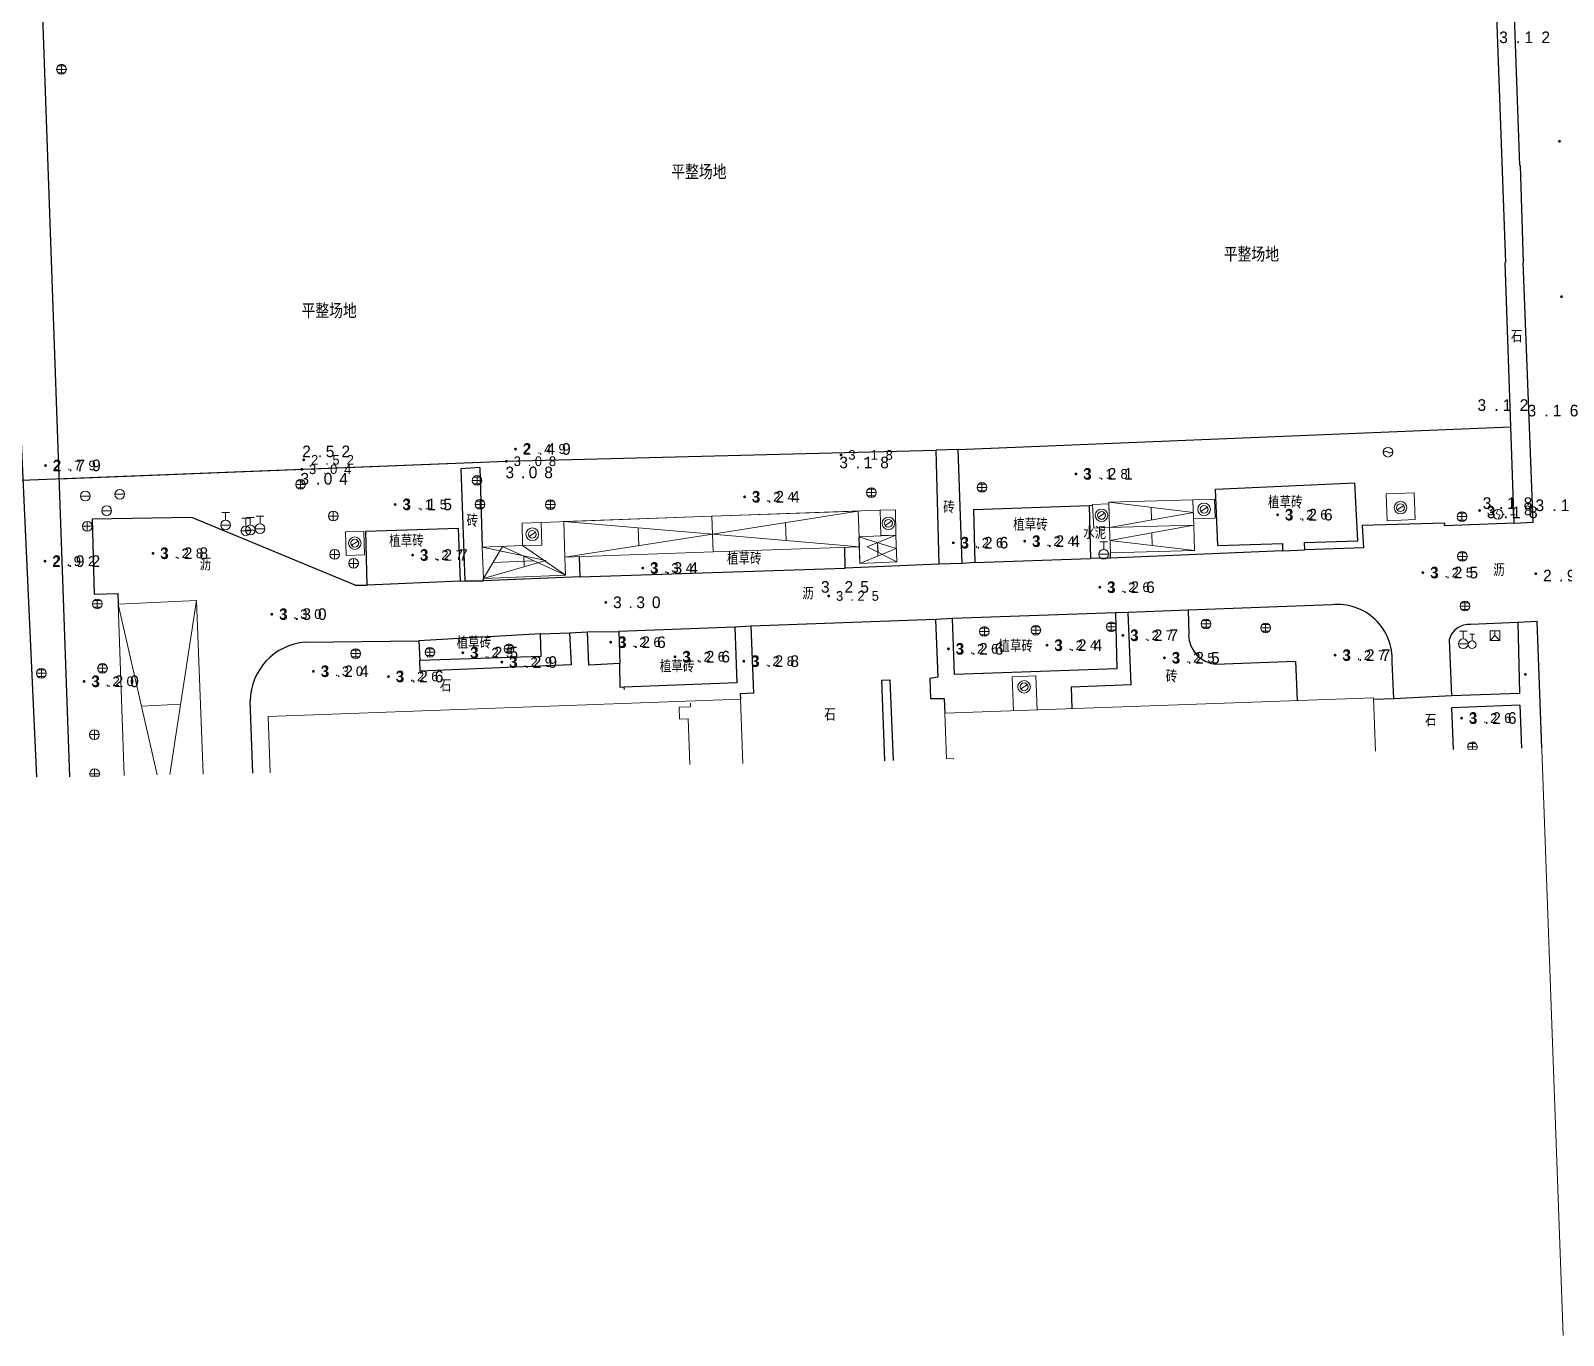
# Model space of a CAD drawing. Header units: metres. Extents: x 342272 to 345188, y 671156 to 672490.
# Drawn here: x 342842.4 to 343000.5, y 671412.6 to 671547.2 of the extents above; entities that cross this region are included whole.
import ezdxf
from ezdxf.enums import TextEntityAlignment as Align

# ---------------------------------------------------------------- set-up
doc = ezdxf.new("R2010")
doc.units = ezdxf.units.M
doc.header["$LTSCALE"] = 0.5
doc.header["$MEASUREMENT"] = 0
doc.layers.add('00-地形', color=251, linetype='Continuous')
doc.layers.add('00-现状标高', color=2, linetype='Continuous', lineweight=0, plot=False)
for name, color, linetype, lineweight in [('公共设施纪念物', 8, 'Continuous', 0), ('地貌土质', 30, 'Continuous', 0), ('普通房屋', 8, 'Continuous', 0), ('通讯及其他管线设施', 252, 'Continuous', 0)]:
    doc.layers.add(name, color=color, linetype=linetype, lineweight=lineweight)
doc.styles.add('正等线体2.0', font='MCS_Chinese1.shx', dxfattribs={"height": 2, "bigfont": 'MCS_Chinese1big.shx'})
doc.styles.add('正等线体2.4', font='MCS_Chinese1.shx', dxfattribs={"height": 2.4, "bigfont": 'MCS_Chinese1big.shx'})
doc.styles.add('细等线体2.5', font='MCS_Chinese1.shx', dxfattribs={"height": 2.5, "bigfont": 'MCS_Chinese1big.shx'})
doc.styles.add('细等线体3.0', font='MCS_Chinese1.shx', dxfattribs={"height": 3, "bigfont": 'MCS_Chinese1big.shx'})

# ---------------------------------------------------------------- blocks, each defined once
blk = doc.blocks.new('174200_1')
at = {"layer": '通讯及其他管线设施', "linetype": 'Continuous', "lineweight": 0}
for p, q in [((-1, 0), (1, 0)), ((0, 1), (0, -1))]:
    blk.add_line(p, q, dxfattribs=at)
blk.add_circle((0, 0), 1, dxfattribs=at)
blk = doc.blocks.new('174201_1')
at = {"layer": '通讯及其他管线设施', "linetype": 'Continuous', "lineweight": 0}
for p, q in [((-1, 0), (1, 0)), ((-0.7, 0.7), (0.7, 0.7)), ((0, -1), (0, 1)), ((-0.7, -0.7), (0.7, -0.7))]:
    blk.add_line(p, q, dxfattribs=at)
blk.add_circle((0, 0), 1, dxfattribs=at)
blk = doc.blocks.new('174100_1')
at = {"layer": '通讯及其他管线设施', "linetype": 'Continuous', "lineweight": 0}
blk.add_line((-1, 0), (1, 0), dxfattribs=at)
blk.add_circle((0, 0), 1, dxfattribs=at)
blk = doc.blocks.new('175200_1')
at = {"layer": '通讯及其他管线设施', "linetype": 'Continuous', "lineweight": 0}
for p, q in [((-1, 0), (1, 0)), ((-0.8, 2.6), (0.8, 2.6)), ((0, 1), (0, 2.6))]:
    blk.add_line(p, q, dxfattribs=at)
blk.add_circle((0, 0), 1, dxfattribs=at)
blk = doc.blocks.new('174700_1')
at = {"layer": '通讯及其他管线设施', "linetype": 'Continuous', "lineweight": 0}
for p, q in [((0, 1), (-0.38, 0.18)), ((-0.38, 0.18), (0.38, -0.18)), ((0, -1), (0.38, -0.18))]:
    blk.add_line(p, q, dxfattribs=at)
blk.add_circle((0, 0), 1, dxfattribs=at)
blk = doc.blocks.new('174602_1')
at = {"layer": '通讯及其他管线设施', "linetype": 'Continuous', "lineweight": 0}
for p, q in [((-1, 1), (-1, -1)), ((1, 1), (-1, 1)), ((-1, -1), (0, 0)), ((0, 0), (0, 1)), ((0, 0), (1, -1)), ((1, -1), (1, 1)), ((-1, -1), (1, -1))]:
    blk.add_line(p, q, dxfattribs=at)
blk = doc.blocks.new('213400_3')
at = {"layer": '00-现状标高', "linetype": 'Continuous', "lineweight": 0}
h = blk.add_hatch(color=256, dxfattribs=at)
edge = h.paths.add_edge_path()
edge.add_arc((0, 0), 0.3, 0, 360)
blk = doc.blocks.new('175300_1')
at = {"layer": '通讯及其他管线设施', "linetype": 'Continuous', "lineweight": 0}
for p, q in [((-0.5, 2.2), (0.5, 2.2)), ((0, 0.8), (0, 2.2))]:
    blk.add_line(p, q, dxfattribs=at)
blk.add_circle((0, 0), 0.8, dxfattribs=at)
blk = doc.blocks.new('174400_1')
at = {"layer": '通讯及其他管线设施', "linetype": 'Continuous', "lineweight": 0}
blk.add_circle((0, 0), 1, dxfattribs=at)
for centre, start, end in [((-0.43, -0.55), 52.0967, 144.3058), ((0.43, 0.55), 232.0967, 324.3058)]:
    blk.add_arc(centre, 0.694, start, end, dxfattribs=at)
blk = doc.blocks.new('213400_5')
at = {"layer": '地貌土质', "linetype": 'Continuous', "lineweight": 0}
h = blk.add_hatch(color=30, dxfattribs=at)
edge = h.paths.add_edge_path()
edge.add_arc((0, 0), 0.3, 0, 360)

msp = doc.modelspace()

# ---------------------------------------------------------------- linework, layer by layer
at = {"layer": '00-地形', "lineweight": -3}
for p, q in [((342995.98, 671533.32), (342994.28, 671581.5)), ((342843.23, 671559.98), (342846.42, 671470.28)), ((342993.16, 671559.7), (342994.49, 671523.32)), ((342996.01, 671533.34), (342996.31, 671523.32)), ((342840.56, 671523.6), (342843, 671470.22)), ((342995.41, 671496.43), (342994.47, 671523.32)), ((342997.37, 671496.52), (342996.31, 671523.32)), ((342938.07, 671504.04), (342995.06, 671506.37)), ((342891.47, 671502.82), (342935.75, 671503.96)), ((342938.07, 671504.04), (342935.75, 671503.96)), ((342935.75, 671503.96), (342936.06, 671492.19)), ((342938.47, 671492.27), (342938.07, 671504.04)), ((342840.57, 671500.82), (342891.47, 671502.82)), ((342845.33, 671501.01), (342891.47, 671502.82)), ((342888.74, 671502.16), (342886.76, 671502.04)), ((342886.76, 671502.04), (342887.19, 671490.47)), ((342888.74, 671502.16), (342888.97, 671493.95)), ((342964.58, 671499.94), (342978.98, 671500.6)), ((342964.85, 671494.14), (342964.58, 671499.94)), ((342979.26, 671494.62), (342978.98, 671500.6)), ((342939.63, 671497.83), (342951.58, 671498.26)), ((342939.63, 671497.83), (342939.78, 671492.38)), ((342951.58, 671498.26), (342951.91, 671498.28)), ((342951.58, 671498.26), (342951.7, 671492.79)), ((342859.02, 671497.01), (342848.77, 671496.84)), ((342848.77, 671496.84), (342848.96, 671489.1)), ((342875.89, 671490.04), (342859.02, 671497.01)), ((342876.99, 671495.6), (342886.49, 671495.92)), ((342886.49, 671495.92), (342886.7, 671490.45)), ((342988.26, 671496.45), (342979.73, 671496.2)), ((342979.73, 671496.2), (342979.84, 671493.88)), ((342988.22, 671496.17), (342988.26, 671496.45)), ((342995.41, 671496.43), (342988.22, 671496.17)), ((342995.41, 671496.43), (342997.37, 671496.52)), ((342877.1, 671490.04), (342876.99, 671495.6)), ((342964.85, 671494.14), (342971.5, 671494.35)), ((342971.5, 671494.35), (342971.5, 671493.59)), ((342973.78, 671494.45), (342979.26, 671494.62)), ((342973.81, 671493.67), (342973.78, 671494.45)), ((342899.09, 671490.89), (342899.02, 671492.98)), ((342926.39, 671491.78), (342926.38, 671493.94)), ((342939.78, 671492.38), (342951.7, 671492.79)), ((342953.77, 671492.84), (342951.7, 671492.79)), ((342953.77, 671492.84), (342953.75, 671493.36)), ((342971.5, 671493.59), (342953.77, 671492.84)), ((342971.5, 671493.59), (342973.81, 671493.67)), ((342979.84, 671493.88), (342973.81, 671493.67)), ((342899.09, 671490.89), (342926.39, 671491.78)), ((342936.06, 671492.19), (342926.39, 671491.78)), ((342938.47, 671492.27), (342936.06, 671492.19)), ((342939.78, 671492.38), (342938.47, 671492.27)), ((342875.89, 671490.04), (342877.1, 671490.04)), ((342886.7, 671490.45), (342877.1, 671490.04)), ((342886.7, 671490.45), (342887.19, 671490.47)), ((342887.19, 671490.47), (342889.09, 671490.49)), ((342899.09, 671490.89), (342889.09, 671490.49)), ((342889.09, 671490.49), (342889.11, 671490.72)), ((342848.96, 671489.1), (342851.41, 671489.17)), ((342851.41, 671489.17), (342851.44, 671488.07)), ((342976.6, 671488.02), (342961.76, 671487.46)), ((342935.72, 671486.5), (342916.7, 671485.82)), ((342937.47, 671486.59), (342935.72, 671486.5)), ((342935.72, 671486.5), (342935.96, 671480.53)), ((342954.29, 671487.18), (342937.47, 671486.59)), ((342937.67, 671480.82), (342937.47, 671486.59)), ((342955.6, 671487.22), (342954.29, 671487.18)), ((342954.29, 671487.18), (342954.43, 671481.41)), ((342961.76, 671487.46), (342955.6, 671487.22)), ((342955.89, 671479.75), (342955.6, 671487.22)), ((342961.76, 671487.46), (342961.83, 671484.9)), ((342894.97, 671485.02), (342882.44, 671484.31)), ((342894.97, 671485.02), (342897.99, 671485.13)), ((342895.05, 671482.72), (342894.97, 671485.02)), ((342897.99, 671485.13), (342899.85, 671485.22)), ((342897.99, 671485.13), (342898.15, 671481.82)), ((342899.85, 671485.22), (342903.05, 671485.25)), ((342899.97, 671481.77), (342899.85, 671485.22)), ((342915.03, 671485.72), (342903.05, 671485.25)), ((342903.05, 671485.25), (342903.17, 671481.95)), ((342916.7, 671485.82), (342915.03, 671485.72)), ((342915.03, 671485.72), (342915.25, 671479.97)), ((342916.98, 671478.89), (342916.7, 671485.82)), ((342995.76, 671486.17), (342990.92, 671485.97)), ((342997.78, 671486.28), (342995.76, 671486.17)), ((342995.76, 671486.17), (342995.95, 671478.87)), ((342998.25, 671473.25), (342997.78, 671486.28)), ((342870.72, 671484.16), (342882.44, 671484.31)), ((342882.44, 671484.31), (342882.54, 671482.29)), ((342988.7, 671484.4), (342988.93, 671478.61)), ((342882.54, 671482.29), (342895.05, 671482.72)), ((342882.59, 671481.15), (342882.54, 671482.29)), ((342898.15, 671481.82), (342882.59, 671481.15)), ((342903.17, 671481.95), (342899.97, 671481.77)), ((342903.19, 671479.49), (342903.17, 671481.95)), ((342964.61, 671481.89), (342972.86, 671482.18)), ((342972.86, 671482.18), (342973.01, 671478.15)), ((342982.98, 671478.31), (342982.8, 671482.11)), ((342930.19, 671480.23), (342931.02, 671480.26)), ((342930.51, 671471.93), (342930.19, 671480.23)), ((342931.02, 671480.26), (342931.34, 671471.94)), ((342935.96, 671480.53), (342935.14, 671480.4)), ((342935.14, 671480.4), (342935.21, 671478.33)), ((342954.43, 671481.41), (342937.67, 671480.82)), ((342903.59, 671479.51), (342903.19, 671479.49)), ((342915.25, 671479.97), (342903.59, 671479.51)), ((342903.59, 671479.51), (342903.6, 671479.27)), ((342916.98, 671478.89), (342915.58, 671478.82)), ((342915.58, 671478.82), (342915.6, 671478.26)), ((342955.89, 671479.75), (342949.7, 671479.51)), ((342949.7, 671479.51), (342949.78, 671477.3)), ((342988.93, 671478.61), (342982.98, 671478.31)), ((342995.95, 671478.87), (342988.93, 671478.61)), ((342865.33, 671470.65), (342865.06, 671478.11)), ((342935.21, 671478.33), (342936.62, 671478.34)), ((342936.62, 671478.34), (342936.67, 671476.82)), ((342982.98, 671478.31), (342980.89, 671478.24)), ((342995.98, 671477.66), (342988.98, 671477.39)), ((342989.14, 671473.07), (342988.98, 671477.39)), ((342995.98, 671477.66), (342996.16, 671473.21))]:
    msp.add_line(p, q, dxfattribs=at)
at = {"layer": '00-地形', "linetype": 'Continuous', "lineweight": 13, "flags": 128}
for points in [[(342997.77, 671486.28), (342995.76, 671486.17)], [(343000.46, 671412.64), (342997.77, 671486.28)]]:
    msp.add_lwpolyline(points, dxfattribs=at)
at = {"layer": '00-地形', "lineweight": -3}
for centre, radius, start, end in [((342977.17, 671482.41), 5.64, 356.9866, 95.8902), ((342964.92, 671484.97), 3.1, 181.3584, 264.2624), ((342990.7, 671483.93), 2.05, 83.7875, 166.8111), ((342871.21, 671478.02), 6.16, 94.5719, 179.2199)]:
    msp.add_arc(centre, radius, start, end, dxfattribs=at)
at = {"layer": '公共设施纪念物', "lineweight": 0}
for p, q in [((342912.67, 671497.14), (342930.03, 671497.78)), ((342927.75, 671497.67), (342912.73, 671495.3)), ((342930.03, 671497.78), (342930.07, 671495.16)), ((342953.59, 671498.59), (342962.31, 671497.54)), ((342953.67, 671495.97), (342962.31, 671497.54)), ((342957.95, 671498.07), (342957.99, 671496.76)), ((342895.04, 671496.49), (342912.67, 671497.14)), ((342897.38, 671496.61), (342912.73, 671495.3)), ((342905.06, 671495.95), (342905.12, 671494.12)), ((342920.24, 671496.49), (342920.31, 671494.65)), ((342962.35, 671496.24), (342953.71, 671494.66)), ((342897.51, 671492.93), (342912.73, 671495.3)), ((342927.88, 671493.99), (342912.73, 671495.3)), ((342927.8, 671495.02), (342931.68, 671493.81)), ((342931.62, 671495.18), (342928.67, 671493.98)), ((342929.74, 671494.42), (342929.79, 671493.05)), ((342929.8, 671493.42), (342929.75, 671494.42)), ((342930.07, 671495.16), (342931.62, 671495.18)), ((342962.43, 671493.62), (342953.71, 671494.66)), ((342958.03, 671495.45), (342958.07, 671494.14)), ((342888.97, 671493.95), (342895.55, 671492.59)), ((342889.11, 671490.72), (342891.06, 671494.04)), ((342897.56, 671491.08), (342891.06, 671494.04)), ((342893.31, 671491.94), (342893.26, 671493.06)), ((342927.91, 671492.29), (342931.68, 671493.81)), ((342931.73, 671492.45), (342928.67, 671493.98)), ((342889.11, 671490.72), (342895.55, 671492.59)), ((342894.31, 671492.56), (342890.08, 671492.38)), ((342851.44, 671488.07), (342855.47, 671470.46)), ((342859.5, 671488.46), (342856.77, 671470.49)), ((342853.84, 671477.56), (342857.87, 671477.76))]:
    msp.add_line(p, q, dxfattribs=at)
at = {"layer": '公共设施纪念物', "lineweight": 0, "flags": 128}
for points in [[(342912.79, 671493.47), (342927.88, 671493.99), (342927.75, 671497.67), (342912.67, 671497.14)], [(342962.27, 671498.85), (342962.35, 671496.24), (342953.67, 671495.97), (342953.59, 671498.59), (342962.27, 671498.85)], [(342897.51, 671492.93), (342897.38, 671496.61), (342912.67, 671497.14)], [(342912.67, 671497.14), (342912.79, 671493.47), (342897.51, 671492.93)], [(342912.67, 671497.14), (342912.79, 671493.47)], [(342953.67, 671495.97), (342953.75, 671493.36), (342962.43, 671493.62), (342962.35, 671496.24)], [(342927.91, 671492.29), (342927.8, 671495.02), (342931.62, 671495.18)], [(342931.62, 671495.18), (342931.73, 671492.45), (342927.91, 671492.29)], [(342893.14, 671494.13), (342888.97, 671493.95), (342889.11, 671490.72)], [(342889.11, 671490.72), (342897.56, 671491.08), (342893.14, 671494.13)], [(342897.56, 671491.08), (342897.51, 671492.93)], [(342927.91, 671492.29), (342927.88, 671493.99)], [(342860.2, 671470.55), (342859.5, 671488.46), (342851.44, 671488.07), (342852.04, 671470.39)]]:
    msp.add_lwpolyline(points, dxfattribs=at)
at = {"layer": '普通房屋', "lineweight": 0}
for p, q in [((342951.91, 671498.37), (342953.6, 671498.42)), ((342952.04, 671495.92), (342951.91, 671498.37)), ((342953.6, 671498.42), (342953.67, 671495.97)), ((342962.27, 671498.85), (342964.49, 671498.92)), ((342962.33, 671496.88), (342962.27, 671498.85)), ((342963.08, 671497.64), (342963.75, 671498.08)), ((342964.49, 671498.92), (342964.55, 671496.94)), ((342983.34, 671497.82), (342984, 671498.25)), ((342893.1, 671496.42), (342895.04, 671496.49)), ((342893.14, 671494.13), (342893.1, 671496.42)), ((342895.04, 671496.49), (342895.13, 671494.16)), ((342930.54, 671496.2), (342931.2, 671496.63)), ((342953.67, 671495.97), (342952.04, 671495.92)), ((342952.5, 671497.01), (342953.16, 671497.45)), ((342964.55, 671496.94), (342962.33, 671496.88)), ((342875.51, 671494.15), (342876.17, 671494.58)), ((342893.81, 671495.07), (342894.47, 671495.5)), ((342895.13, 671494.16), (342893.14, 671494.13)), ((342944.53, 671479.33), (342945.19, 671479.77)), ((342909.27, 671477.44), (342910.47, 671477.48)), ((342909.32, 671476.23), (342909.27, 671477.44)), ((342910.47, 671477.48), (342910.46, 671477.87)), ((342910.22, 671476.26), (342909.32, 671476.23)), ((342910.39, 671471.53), (342910.22, 671476.26))]:
    msp.add_line(p, q, dxfattribs=at)
at = {"layer": '普通房屋', "lineweight": 0, "flags": 128}
for points in [[(342985.19, 671496.8), (342982.3, 671496.69), (342982.19, 671499.47), (342985.08, 671499.58)], [(342930.03, 671497.78), (342930.07, 671495.16), (342931.62, 671495.18), (342931.58, 671497.81)], [(342874.88, 671495.53), (342874.95, 671493.1), (342876.84, 671493.15), (342876.77, 671495.59)]]:
    msp.add_lwpolyline(points, close=True, dxfattribs=at)
for points in [[(342943.77, 671477.08), (342943.64, 671480.58), (342946.08, 671480.67), (342946.21, 671477.17)], [(342915.84, 671471.64), (342915.6, 671478.26), (342866.89, 671476.49), (342867.1, 671470.69)], [(342937.6, 671472.07), (342937.59, 671472.14), (342936.84, 671472.11), (342936.67, 671476.82), (342980.88, 671478.43), (342981.08, 671472.92)]]:
    msp.add_lwpolyline(points, dxfattribs=at)
at = {"layer": '普通房屋', "lineweight": 0}
for centre, radius in [((342952.84, 671497.23), 0.65), ((342952.84, 671497.23), 0.4), ((342963.42, 671497.86), 0.65), ((342963.42, 671497.86), 0.4), ((342983.67, 671498.04), 0.65), ((342983.67, 671498.04), 0.4), ((342894.14, 671495.29), 0.65), ((342930.87, 671496.42), 0.65), ((342930.87, 671496.42), 0.4), ((342875.84, 671494.37), 0.65), ((342875.84, 671494.37), 0.4), ((342894.14, 671495.29), 0.4), ((342944.86, 671479.55), 0.65), ((342944.86, 671479.55), 0.4)]:
    msp.add_circle(centre, radius, dxfattribs=at)
for p in [(342963.82, 671497.86), (342984.07, 671498.04), (342931.27, 671496.42), (342953.24, 671497.23), (342876.24, 671494.37), (342894.54, 671495.29), (342945.26, 671479.55)]:
    msp.add_point(p, dxfattribs=at)
at = {"layer": '通讯及其他管线设施', "lineweight": 0}
for p, q in [((342845.24, 671543.6), (342845.94, 671543.6)), ((342845.59, 671543.59), (342845.59, 671543.75)), ((342991.1, 671473.11), (342991.1, 671473.86)), ((342990.6, 671473.36), (342991.6, 671473.36)), ((342990.75, 671473.71), (342991.45, 671473.71)), ((342849.01, 671471.08), (342849.01, 671470.34)), ((342848.51, 671470.58), (342849.51, 671470.58))]:
    msp.add_line(p, q, dxfattribs=at)
at = {"layer": '通讯及其他管线设施', "lineweight": 0, "flags": 128}
for points in [[(342845.95, 671543.59, 0.426868), (342845.23, 671543.6)], [(342990.67, 671473.1), (342991.54, 671473.12, 1.715497)], [(342849.45, 671470.34, 1.714327), (342848.58, 671470.33)]]:
    msp.add_lwpolyline(points, format="xyb", close=True, dxfattribs=at)

# ---------------------------------------------------------------- block references
at = {"layer": '00-现状标高', "color": 30, "linetype": 'Continuous', "lineweight": 0, "xscale": 0.5, "yscale": 0.5, "zscale": 0.5}
for p in [(343000.07, 671535.83), (342997.62, 671491.22)]:
    msp.add_blockref('213400_5', p, dxfattribs=at)
at = {"layer": '00-现状标高', "lineweight": 0, "xscale": 0.5, "yscale": 0.5, "zscale": 0.5}
for p in [(343000.28, 671519.8), (342892.41, 671504.08), (342843.94, 671502.38), (342870.57, 671502.97), (342891.47, 671502.82), (342925.98, 671503.47), (342870.36, 671501.99), (342950.2, 671501.51), (342916.03, 671499.15), (342880, 671498.36), (342991.83, 671497.74), (342996.85, 671498.47), (342971, 671497.3), (342937.55, 671494.41), (342944.92, 671494.57), (342855.02, 671493.32), (342881.8, 671493.14), (342843.89, 671492.51), (342905.53, 671491.8), (342985.98, 671491.33), (342997.62, 671491.22), (342952.66, 671489.82), (342901.72, 671488.26), (342924.71, 671488.92), (342867.28, 671487.04), (342955.04, 671484.86), (342902.23, 671484.15), (342937.05, 671483.47), (342947.22, 671483.84), (342886.98, 671483.07), (342891, 671482.1), (342908.86, 671482.65), (342915.95, 671482.19), (342959.33, 671482.54), (342976.93, 671482.82), (342847.92, 671480.11), (342871.57, 671481.15), (342879.31, 671480.61), (342996.55, 671480.83), (342989.97, 671476.32)]:
    msp.add_blockref('213400_3', p, dxfattribs=at)
at = {"layer": '通讯及其他管线设施', "lineweight": 0, "xscale": 0.5, "yscale": 0.5, "zscale": 0.5}
for name, p in [('174201_1', (342845.59, 671543.25)), ('174400_1', (342982.39, 671503.76)), ('174201_1', (342870.24, 671500.44)), ('174201_1', (342888.45, 671500.84)), ('174201_1', (342940.51, 671500.12)), ('174100_1', (342848.05, 671499.23)), ('174100_1', (342851.6, 671499.41)), ('174201_1', (342929.11, 671499.59)), ('174100_1', (342850.25, 671497.72)), ('175200_1', (342862.51, 671496.24)), ('174200_1', (342873.62, 671497.17)), ('174201_1', (342888.75, 671498.37)), ('174201_1', (342896.01, 671498.35)), ('174201_1', (342990.01, 671497.11)), ('174700_1', (342993.73, 671497.34)), ('174200_1', (342848.25, 671496.11)), ('175200_1', (342864.6, 671495.64)), ('175200_1', (342865.06, 671495.72)), ('175200_1', (342866.07, 671495.86)), ('175200_1', (342953.07, 671493.22)), ('174200_1', (342873.76, 671493.21)), ('174200_1', (342875.71, 671492.29)), ('174201_1', (342990.05, 671493.01)), ('174201_1', (342849.28, 671488.11)), ('174201_1', (342990.32, 671487.88)), ('174201_1', (342963.62, 671486.04)), ('174201_1', (342940.76, 671485.26)), ('174201_1', (342946.07, 671485.39)), ('174201_1', (342953.85, 671485.74)), ('174201_1', (342969.76, 671485.63)), ('175200_1', (342990.14, 671483.99)), ('175300_1', (342991.06, 671483.89)), ('174602_1', (342993.41, 671484.84)), ('174201_1', (342875.93, 671482.98)), ('174201_1', (342883.58, 671483.12)), ('174201_1', (342891.73, 671483.47)), ('174201_1', (342849.82, 671481.46)), ('174201_1', (342843.52, 671480.95)), ('174200_1', (342848.98, 671474.62))]:
    msp.add_blockref(name, p, dxfattribs=at)

# ---------------------------------------------------------------- texts
at = {"layer": '00-地形', "lineweight": -3, "style": '细等线体3.0'}
for p in [(342911.32, 671532.65), (342968.3, 671524.15), (342873.19, 671518.32)]:
    msp.add_text('平整场地', height=1.5, dxfattribs=at).set_placement(p, align=Align.MIDDLE_CENTER)
at = {"layer": '00-地形', "lineweight": -3, "style": '细等线体2.5'}
for s, p in [('石', (342995.06, 671515.1)), ('植草砖', (342970.01, 671497.97)), ('砖', (342936.51, 671497.45)), ('砖', (342887.36, 671496.06)), ('植草砖', (342943.73, 671495.65)), ('水泥', (342950.95, 671494.8)), ('植草砖', (342879.38, 671493.98)), ('沥', (342859.84, 671491.55)), ('植草砖', (342914.22, 671492.15)), ('沥', (342993.24, 671490.97)), ('沥', (342921.98, 671488.55)), ('植草砖', (342886.34, 671483.48)), ('植草砖', (342942.21, 671483.13)), ('植草砖', (342907.29, 671481.03)), ('石', (342884.6, 671479.05)), ('砖', (342959.47, 671480.01)), ('石', (342924.25, 671476.06)), ('石', (342986.2, 671475.49))]:
    msp.add_text(s, height=1.25, dxfattribs=at).set_placement(p)
at = {"layer": '00-现状标高', "color": 30, "linetype": 'Continuous', "lineweight": 0, "char_height": 1.2, "attachment_point": 4, "line_spacing_factor": 0.6}
for s, insert, style in [('\\T1.951;3.12', (342993.85, 671546.55), '正等线体2.4'), ('\\T1.951;3.12', (342991.61, 671508.61), '正等线体2.4'), ('\\T1.951;3.16', (342996.77, 671508.04), '正等线体2.4'), ('\\T1.951;3.18', (342992.57, 671497.54), '正等线体2.0'), ('\\T1.951;3.12', (342997.59, 671498.27), '正等线体2.0'), ('\\T1.841;2.93', (342998.37, 671491.02), '正等线体2.0')]:
    msp.add_mtext(s, dxfattribs=dict(at, insert=insert, style=style))
at = {"layer": '00-现状标高', "lineweight": 0, "attachment_point": 4, "line_spacing_factor": 0.722892}
for s, insert, char_height, style in [('\\T1.816;2.52', (342870.41, 671503.83), 1.2, '正等线体2.4'), ('\\T1.979;2.49', (342893.16, 671504.08), 1, '正等线体2.0'), ('\\T1.816;2.49', (342893.16, 671504.08), 1.2, '正等线体2.4'), ('\\T2.069;3.18', (342926.73, 671503.47), 1, '正等线体2.0'), ('\\T1.979;2.79', (342844.69, 671502.38), 1, '正等线体2.0'), ('\\T1.816;2.79', (342844.69, 671502.38), 1.2, '正等线体2.4'), ('\\T1.952;3.04', (342871.11, 671501.99), 1, '正等线体2.0'), ('\\T1.979;2.52', (342871.32, 671502.96), 1, '正等线体2.0'), ('\\T1.794;3.08', (342891.37, 671501.66), 1.2, '正等线体2.4'), ('\\T1.952;3.08', (342892.22, 671502.82), 1, '正等线体2.0'), ('\\T1.891;3.18', (342925.8, 671502.68), 1.2, '正等线体2.4'), ('\\T1.794;3.04', (342870.23, 671501.01), 1.2, '正等线体2.4'), ('\\T2.069;3.18', (342950.95, 671501.51), 1, '正等线体2.0'), ('\\T1.891;3.21', (342950.95, 671501.51), 1.2, '正等线体2.4'), ('\\T1.979;3.24', (342916.78, 671499.15), 1, '正等线体2.0'), ('\\T1.816;3.24', (342916.78, 671499.15), 1.2, '正等线体2.4'), ('\\T1.891;3.18', (342992.15, 671498.49), 1.2, '正等线体2.4'), ('\\T2.069;3.15', (342880.75, 671498.36), 1, '正等线体2.0'), ('\\T1.891;3.15', (342880.75, 671498.36), 1.2, '正等线体2.4'), ('\\T1.966;3.26', (342971.75, 671497.3), 1, '正等线体2.0'), ('\\T1.805;3.26', (342971.75, 671497.3), 1.2, '正等线体2.4'), ('\\T2.069;3.18', (342992.58, 671497.74), 1, '正等线体2.0'), ('\\T1.966;3.26', (342938.3, 671494.41), 1, '正等线体2.0'), ('\\T1.805;3.26', (342938.3, 671494.41), 1.2, '正等线体2.4'), ('\\T1.979;3.24', (342945.67, 671494.57), 1, '正等线体2.0'), ('\\T1.816;3.24', (342945.67, 671494.57), 1.2, '正等线体2.4'), ('\\T1.979;2.92', (342844.64, 671492.51), 1, '正等线体2.0'), ('\\T1.816;2.92', (342844.64, 671492.51), 1.2, '正等线体2.4'), ('\\T1.979;3.28', (342855.77, 671493.32), 1, '正等线体2.0'), ('\\T1.816;3.28', (342855.77, 671493.32), 1.2, '正等线体2.4'), ('\\T1.979;3.27', (342882.55, 671493.14), 1, '正等线体2.0'), ('\\T1.816;3.27', (342882.55, 671493.14), 1.2, '正等线体2.4'), ('\\T1.979;3.34', (342906.28, 671491.8), 1, '正等线体2.0'), ('\\T1.816;3.34', (342906.28, 671491.8), 1.2, '正等线体2.4'), ('\\T1.979;3.25', (342986.73, 671491.33), 1, '正等线体2.0'), ('\\T1.816;3.25', (342986.73, 671491.33), 1.2, '正等线体2.4'), ('\\T1.816;3.25', (342923.91, 671489.85), 1.2, '正等线体2.4'), ('\\T1.966;3.26', (342953.41, 671489.82), 1, '正等线体2.0'), ('\\T1.805;3.26', (342953.41, 671489.82), 1.2, '正等线体2.4'), ('\\T1.794;3.30', (342902.47, 671488.26), 1.2, '正等线体2.4'), ('\\T1.979;3.25', (342925.46, 671488.92), 1, '正等线体2.0'), ('\\T1.952;3.30', (342868.03, 671487.04), 1, '正等线体2.0'), ('\\T1.794;3.30', (342868.03, 671487.04), 1.2, '正等线体2.4'), ('\\T1.979;3.27', (342955.79, 671484.86), 1, '正等线体2.0'), ('\\T1.816;3.27', (342955.79, 671484.86), 1.2, '正等线体2.4'), ('\\T1.979;3.25', (342887.73, 671483.07), 1, '正等线体2.0'), ('\\T1.816;3.25', (342887.73, 671483.07), 1.2, '正等线体2.4'), ('\\T1.966;3.26', (342902.98, 671484.15), 1, '正等线体2.0'), ('\\T1.805;3.26', (342902.98, 671484.15), 1.2, '正等线体2.4'), ('\\T1.805;3.26', (342909.61, 671482.65), 1.2, '正等线体2.4'), ('\\T1.966;3.26', (342937.8, 671483.46), 1, '正等线体2.0'), ('\\T1.805;3.26', (342937.8, 671483.46), 1.2, '正等线体2.4'), ('\\T1.979;3.24', (342947.97, 671483.84), 1, '正等线体2.0'), ('\\T1.816;3.24', (342947.97, 671483.84), 1.2, '正等线体2.4'), ('\\T1.979;3.27', (342977.68, 671482.81), 1, '正等线体2.0'), ('\\T1.816;3.27', (342977.68, 671482.81), 1.2, '正等线体2.4'), ('\\T1.952;3.30', (342872.32, 671481.15), 1, '正等线体2.0'), ('\\T1.816;3.24', (342872.32, 671481.15), 1.2, '正等线体2.4'), ('\\T1.979;3.29', (342891.75, 671482.1), 1, '正等线体2.0'), ('\\T1.816;3.29', (342891.75, 671482.1), 1.2, '正等线体2.4'), ('\\T1.966;3.26', (342909.61, 671482.65), 1, '正等线体2.0'), ('\\T1.979;3.28', (342916.7, 671482.19), 1, '正等线体2.0'), ('\\T1.816;3.28', (342916.7, 671482.19), 1.2, '正等线体2.4'), ('\\T1.979;3.25', (342960.08, 671482.54), 1, '正等线体2.0'), ('\\T1.816;3.25', (342960.08, 671482.54), 1.2, '正等线体2.4'), ('\\T1.952;3.20', (342848.67, 671480.11), 1, '正等线体2.0'), ('\\T1.794;3.20', (342848.67, 671480.11), 1.2, '正等线体2.4'), ('\\T1.966;3.26', (342880.06, 671480.61), 1, '正等线体2.0'), ('\\T1.805;3.26', (342880.06, 671480.61), 1.2, '正等线体2.4'), ('\\T1.805;3.26', (342990.72, 671476.32), 1.2, '正等线体2.4'), ('\\T1.966;3.26', (342990.72, 671476.32), 1, '正等线体2.0')]:
    msp.add_mtext(s, dxfattribs=dict(at, insert=insert, char_height=char_height, style=style))

doc.saveas('drawing.dxf')
